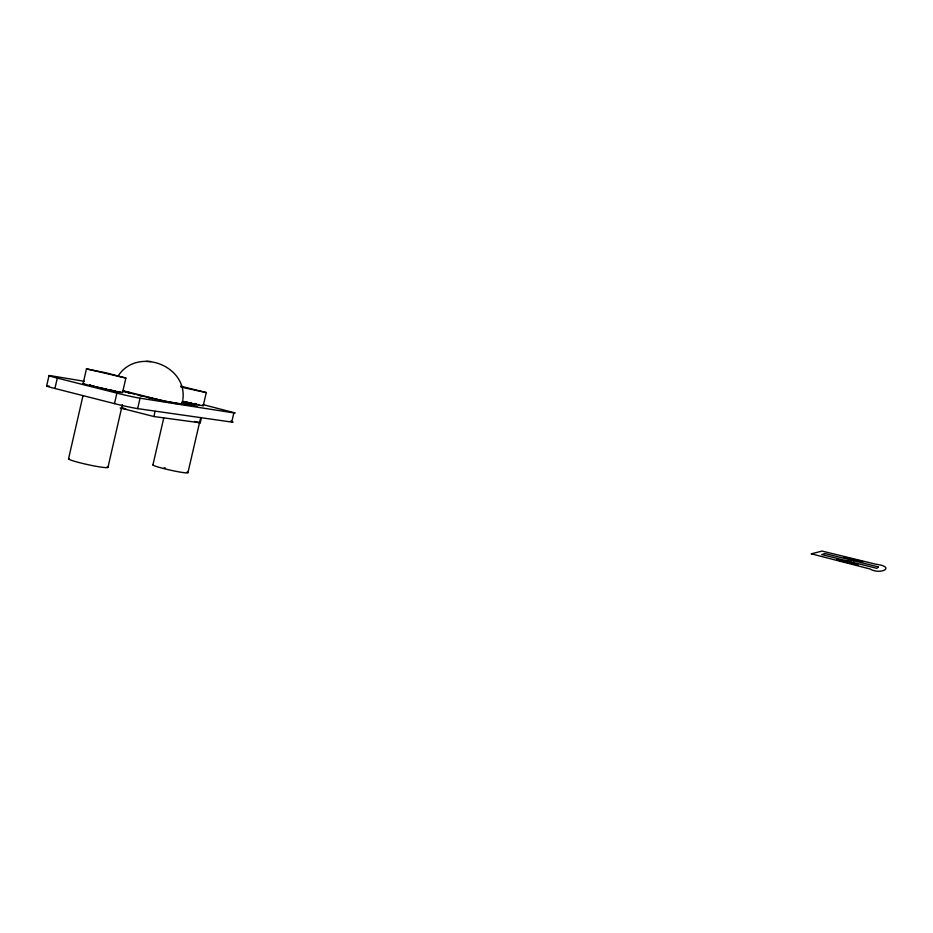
<?xml version="1.0" encoding="UTF-8"?>
<svg xmlns="http://www.w3.org/2000/svg" width="933" height="933" viewBox="0 0 933 933"><rect width="100%" height="100%" fill="white"/><g stroke="black" fill="none" stroke-linecap="round" stroke-linejoin="round"><path stroke-width="1.4" d="M182.868 399.476C187.475 365.269 137.396 346.831 118.409 375.579M46.65 385.935L49.006 375.602M203.289 404.665L235.163 412.946L233.856 412.911L231.711 422.078L137.664 408.619A17.424 0.758 12.9 0 1 114.491 403.627L54.93 388.49L57.31 378.087A17.447 0.63 13 0 1 51.455 375.836L84.39 381.329M83.142 383.44L86.466 368.873L106 372.838L125.873 378.052L122.55 392.501M68.552 458.791L82.99 395.674M114.491 403.627L116.893 393.131L57.31 378.087M107.96 467.316L122.363 404.654M137.664 408.619L140.055 398.204L233.856 412.911M120.205 407.943L153.887 416.526L155.053 411.453M152.907 464.961L163.718 418.147M203.266 405.61L206.286 392.571L180.594 386.145M187.941 472.611L200.362 419.057M153.887 416.526L200.257 422.824L201.353 418.066M206.286 392.571L180.944 387.078M125.873 378.052L86.466 368.873M150.948 361.549L146.178 361.339M198.321 404.642L198.951 404.549M90.676 384.956L89.533 384.956L90.326 385.271M125.628 408.922L121.687 408.141M166.412 402.076L169.188 402.52M173.351 403.173L176.127 403.604M178.914 404.047L181.69 404.479M184.466 404.922L187.241 405.354M115.179 391.02L107.75 389.586M116.007 391.394L120.124 391.942L119.541 391.662M193.329 403.662L196.723 404.374M115.004 391.195L99.33 387.673M194.391 403.919L188.664 402.659M191.463 403.313L182.471 401.225L187.661 402.438M106.607 389.329L95.411 386.682M848.972 561.538C841.834 559.963 855.923 563.217 848.762 561.654M123.238 408.188L125.582 408.829M181.702 402.485L197.085 406.356L165.141 401.318L123.366 390.787M181.585 403.009L194.169 406.182M130.2 393.096L126.025 392.035A35.652 1.26 13.1 0 0 131.11 393.283M137.163 394.846L141.35 395.895M148.312 397.656L152.487 398.706M159.45 400.455L163.625 401.517M194.705 421.413L200.257 422.824M96.064 386.845L98.128 387.382M91.982 385.772L94.408 386.425M92.647 385.9L95.026 386.577M195.067 403.476L196.688 403.942M164.196 467.725L165.456 468.121M202.356 405.237A18.007 0.606 13.1 0 1 198.951 405.062A18.007 0.606 13.1 0 1 182.262 401.365M121.78 392.128A20.223 0.735 13 0 1 103.038 388.781A20.223 0.735 13 0 1 83.818 383.393M187.067 472.075A17.972 1.33 12.6 0 1 171.31 470.36A17.972 1.33 12.6 0 1 153.327 464.704M107.237 466.722A20.164 1.621 12.3 0 1 88.285 464.739A20.164 1.621 12.3 0 1 69.275 458.523M54.93 388.49A17.435 0.735 12.8 0 1 49.111 386.122M230.439 421.168A15.15 0.595 13.1 0 1 231.711 422.078M140.055 398.204A17.435 0.653 13 0 1 116.893 393.131M182.157 403.907A35.652 1.26 13.1 0 1 178.518 403.721M177.433 403.534A35.652 1.26 13.1 0 1 173.375 402.811M172.127 402.566A35.652 1.26 13.1 0 1 139.775 395.417M134.714 394.181A35.652 1.26 13.1 0 1 132.276 393.574M811.372 553.84L870.069 568.99C880.402 575.253 896.671 566.879 875.795 564.208L822.031 551.065L811.372 553.84M878.396 566.902L876.857 568.349L821.751 554.564L824.959 553.549L878.396 566.902M862.78 561.748L843.607 557.024L862.78 561.748M129.454 392.676L122.946 391.172L129.454 392.676M857.754 564.932L837.088 559.765L857.754 564.932M854.103 560.605L849.671 559.497L854.103 560.605"/></g></svg>
